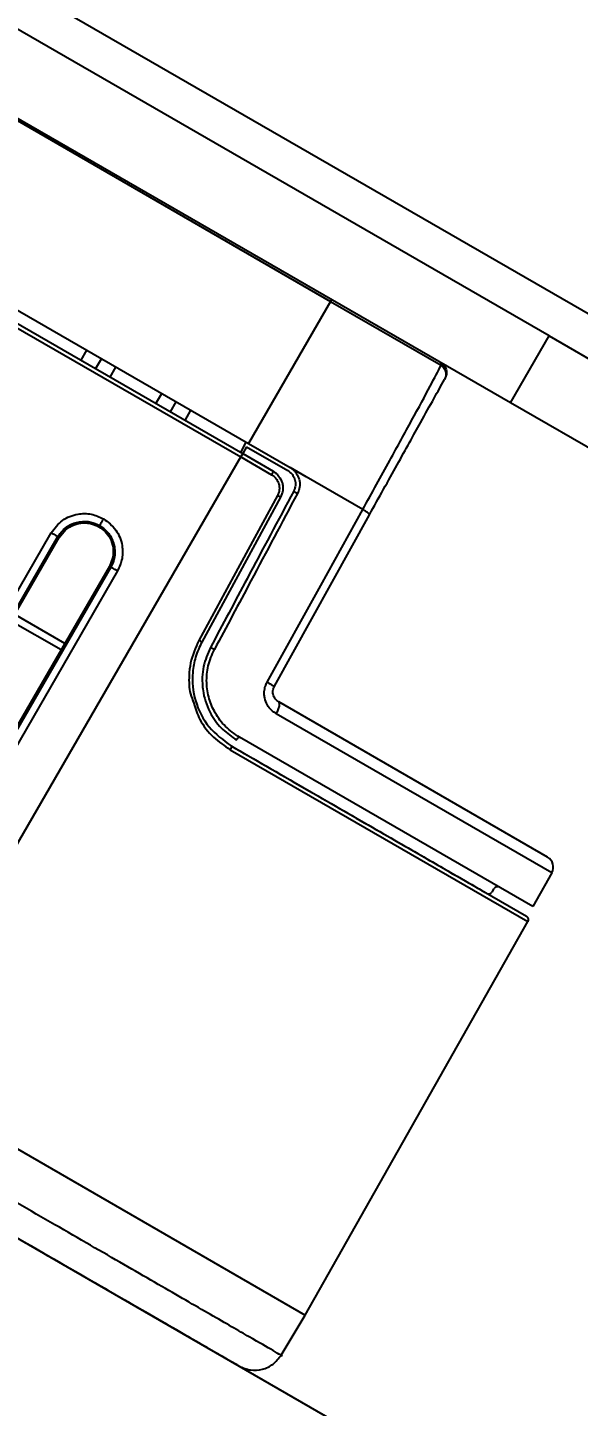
# Model space of a CAD drawing. Header units: millimetres. Extents: x 3916 to 10869, y 6515 to 11511.
# Drawn here: x 7041.97 to 7056.22, y 8802.21 to 8837.9 of the extents above; entities that cross this region are included whole.
import ezdxf

# ---------------------------------------------------------------- set-up
doc = ezdxf.new("R2010")
doc.units = ezdxf.units.MM
doc.header["$LTSCALE"] = 50
doc.header["$PDSIZE"] = -1
doc.linetypes.add('CENTERX2', pattern=[20.32, 12.7, -2.54, 2.54, -2.54])
doc.layers.add('CENTER_LINE', color=1, linetype='CENTERX2')
doc.layers.add('dim', color=4, linetype='Continuous', lineweight=18)
doc.styles.add('SLDTEXTSTYLE0', font='GULIM.TTC')
doc.dimstyles.new('ISO-25', dxfattribs={"dimtxt": 2.5, "dimasz": 2.5, "dimexe": 1.25, "dimexo": 0.625, "dimtad": 1, "dimtxsty": 'SLDTEXTSTYLE0', "dimcen": 2.5, "dimadec": 0, "dimazin": 0, "dimtfac": 1, "dimtmove": 0, "dimatfit": 3, "dimfxl": 0, "dimarcsym": 0})

# ---------------------------------------------------------------- blocks, each defined once
blk = doc.blocks.new('*D25')
at = {"layer": 'Defpoints', "color": 0}
for p in [(7076.309, 10374.327), (7037.279, 8872.803), (6982.133, 8777.288), (6894.787, 8441.677), (7076.309, 7240.741)]:
    blk.add_point(p, dxfattribs=at)
at = {"layer": 'dim', "color": 0, "lineweight": -2, "ltscale": 2}
blk.add_line((6975.883, 8766.463), (6798.441, 8459.124), dxfattribs=at)
blk.add_arc((7076.309, 8940.406), 530.736, 245.39976, 264.60024, dxfattribs=at)
at = {"layer": 'dim', "color": 0}
for points in [[(6859.194, 8465.247), (6851.55, 8450.437), (6810.941, 8480.775)], [(7025.972, 8403.701), (7026.757, 8420.349), (7076.309, 8409.669)]]:
    blk.add_solid(points, dxfattribs=at)
at = {"layer": 'dim', "color": 0, "insert": (6949.006, 8465.304), "char_height": 50, "attachment_point": 5, "rotation": 345, "style": 'SLDTEXTSTYLE0'}
blk.add_mtext('30%%d', dxfattribs=at)
blk = doc.blocks.new('*D27')
at = {"layer": 'Defpoints', "color": 0}
for p in [(6767.678, 9545.787), (7076.309, 9545.787), (7009.706, 8825.045)]:
    blk.add_point(p, dxfattribs=at)
at = {"layer": 'dim', "color": 0, "lineweight": -2, "ltscale": 2}
for p, q in [((7063.809, 9545.787), (6742.678, 9545.787)), ((6767.678, 8875.045), (6767.678, 9495.787)), ((6997.206, 8825.045), (6742.678, 8825.045))]:
    blk.add_line(p, q, dxfattribs=at)
at = {"layer": 'dim', "color": 0}
for points in [[(6776.012, 9495.787), (6759.345, 9495.787), (6767.678, 9545.787)], [(6759.345, 8875.045), (6776.012, 8875.045), (6767.678, 8825.045)]]:
    blk.add_solid(points, dxfattribs=at)
at = {"layer": 'dim', "color": 0, "insert": (6725.428, 9185.416), "char_height": 50, "attachment_point": 5, "rotation": 90, "style": 'SLDTEXTSTYLE0'}
blk.add_mtext('720,74', dxfattribs=at)
blk = doc.blocks.new('_Oblique')
at = {"color": 0, "linetype": 'ByBlock', "lineweight": -2}
blk.add_line((-0.5, -0.5), (0.5, 0.5), dxfattribs=at)
blk = doc.blocks.new('*D29')
at = {"layer": 'Defpoints', "color": 0}
for p in [(7142.913, 8825.045), (7076.309, 8645.617), (7076.309, 8355.632)]:
    blk.add_point(p, dxfattribs=at)
at = {"layer": 'dim', "color": 0, "lineweight": -2, "ltscale": 2}
for p, q in [((7142.913, 8812.545), (7142.913, 8620.617)), ((7076.309, 8368.132), (7076.309, 8670.617)), ((7092.913, 8645.617), (7042.913, 8645.617)), ((7142.913, 8645.617), (7076.309, 8645.617)), ((7142.913, 8645.617), (7450.786, 8645.617))]:
    blk.add_line(p, q, dxfattribs=at)
at = {"layer": 'dim', "color": 0, "lineweight": -2, "xscale": 50, "yscale": 50, "zscale": 50, "rotation": 180}
blk.add_blockref('_Oblique', (7076.309, 8645.617), dxfattribs=at)
at = {"layer": 'dim', "color": 0, "lineweight": -2, "xscale": 50, "yscale": 50, "zscale": 50}
blk.add_blockref('_Oblique', (7142.913, 8645.617), dxfattribs=at)
at = {"layer": 'dim', "color": 0, "insert": (7372.736, 8687.867), "char_height": 50, "attachment_point": 5, "style": 'SLDTEXTSTYLE0'}
blk.add_mtext('66,6', dxfattribs=at)
blk = doc.blocks.new('*D30')
at = {"layer": 'Defpoints', "color": 0}
for p in [(7009.706, 8825.045), (7076.309, 8670.617), (7009.706, 8645.617)]:
    blk.add_point(p, dxfattribs=at)
at = {"layer": 'dim', "color": 0, "lineweight": -2, "ltscale": 2}
for p, q in [((7009.706, 8812.545), (7009.706, 8620.617)), ((7076.309, 8658.117), (7076.309, 8620.617)), ((7009.706, 8645.617), (6743.86, 8645.617)), ((7076.309, 8645.617), (7009.706, 8645.617)), ((7059.706, 8645.617), (7109.706, 8645.617))]:
    blk.add_line(p, q, dxfattribs=at)
at = {"layer": 'dim', "color": 0, "lineweight": -2, "xscale": 50, "yscale": 50, "zscale": 50, "rotation": 180}
blk.add_blockref('_Oblique', (7009.706, 8645.617), dxfattribs=at)
at = {"layer": 'dim', "color": 0, "lineweight": -2, "xscale": 50, "yscale": 50, "zscale": 50}
blk.add_blockref('_Oblique', (7076.309, 8645.617), dxfattribs=at)
at = {"layer": 'dim', "color": 0, "insert": (6821.91, 8687.867), "char_height": 50, "attachment_point": 5, "style": 'SLDTEXTSTYLE0'}
blk.add_mtext('66,6', dxfattribs=at)
blk = doc.blocks.new('*D38')
at = {"layer": 'Defpoints', "color": 0}
for p in [(6978.468, 10706.054), (7076.309, 10374.327), (6982.133, 10314.286), (7037.279, 10218.771), (7076.309, 7240.741)]:
    blk.add_point(p, dxfattribs=at)
at = {"layer": 'dim', "color": 0, "lineweight": -2, "ltscale": 2}
for p, q in [((7076.309, 10386.827), (7076.309, 10739.614)), ((6975.883, 10325.111), (6782.087, 10660.777))]:
    blk.add_line(p, q, dxfattribs=at)
blk.add_arc((7076.309, 10151.168), 563.445, 95.08608, 114.91392, dxfattribs=at)
at = {"layer": 'dim', "color": 0}
for points in [[(7026.728, 10704.07), (7025.989, 10720.72), (7076.309, 10714.614)], [(6835.112, 10669.575), (6842.797, 10654.786), (6794.587, 10639.126)]]:
    blk.add_solid(points, dxfattribs=at)
at = {"layer": 'dim', "color": 0, "insert": (6920.417, 10732.965), "char_height": 50, "attachment_point": 5, "rotation": 15, "style": 'SLDTEXTSTYLE0'}
blk.add_mtext('30%%d', dxfattribs=at)

msp = doc.modelspace()

# ---------------------------------------------------------------- linework, layer by layer
at = {"color": 7, "linetype": 'Continuous', "lineweight": 25}
for p, q in [((7058.559, 8829.287), (6988.559, 8869.701)), ((7055.461, 8829.921), (6990.657, 8867.335)), ((7054.461, 8828.189), (6989.657, 8865.603)), ((6993.759, 8863.178), (7049.812, 8830.816)), ((6991.634, 8859.497), (7047.687, 8827.135)), ((7021.708, 8841.787), (7047.537, 8826.875)), ((7021.655, 8841.703), (7047.488, 8826.789)), ((7049.812, 8830.816), (7047.687, 8827.135)), ((7049.837, 8830.859), (7049.812, 8830.816)), ((7049.812, 8830.816), (7052.672, 8829.165)), ((7054.461, 8828.189), (7055.461, 8829.921)), ((7055.461, 8829.921), (7058.059, 8828.421)), ((7043.355, 8829.29), (7043.505, 8829.549)), ((7043.732, 8829.072), (7043.882, 8829.332)), ((7044.11, 8828.854), (7044.26, 8829.114)), ((7045.292, 8828.171), (7045.442, 8828.431)), ((7045.67, 8827.953), (7045.82, 8828.213)), ((7046.047, 8827.735), (7046.197, 8827.995)), ((7057.059, 8826.689), (7054.461, 8828.189)), ((7047.622, 8827.172), (7047.481, 8826.907)), ((7047.537, 8826.875), (7047.488, 8826.789)), ((7047.639, 8827.051), (7047.537, 8826.875)), ((7047.537, 8826.875), (7048.327, 8826.419)), ((7047.639, 8827.051), (7048.705, 8826.435)), ((7047.687, 8827.135), (7048.763, 8826.514)), ((7038.287, 8810.853), (7047.488, 8826.789)), ((7047.488, 8826.789), (7048.284, 8826.329)), ((7049.181, 8826.272), (7048.763, 8826.514)), ((7050.643, 8825.428), (7049.181, 8826.272)), ((7048.516, 8825.747), (7046.48, 8821.998)), ((7043.817, 8824.981), (7043.836, 8825.015)), ((7048.356, 8820.853), (7050.816, 8825.292)), ((7038.335, 8817.467), (7042.587, 8824.828)), ((7038.507, 8817.366), (7042.759, 8824.726)), ((7040.271, 8820.334), (7042.792, 8824.707)), ((7042.792, 8824.707), (7042.759, 8824.726)), ((7042.792, 8824.707), (7042.955, 8824.902)), ((7044.091, 8823.957), (7041.566, 8819.587)), ((7044.179, 8824.195), (7044.091, 8823.957)), ((7044.125, 8823.937), (7044.091, 8823.957)), ((7044.125, 8823.937), (7039.877, 8816.575)), ((7044.299, 8823.839), (7040.051, 8816.477)), ((7042.84, 8821.792), (7041.543, 8822.541)), ((7042.938, 8821.961), (7041.641, 8822.71)), ((7055.422, 8816.433), (7048.468, 8820.448)), ((7055.534, 8816.026), (7048.406, 8820.141)), ((7047.238, 8819.311), (7054.881, 8814.899)), ((7055.04, 8815.153), (7047.455, 8819.532)), ((7047.212, 8819.21), (7054.917, 8814.762)), ((7055.534, 8816.026), (7055.04, 8815.153)), ((7053.986, 8815.527), (7054.043, 8815.617)), ((7049.156, 8804.578), (7054.917, 8814.762)), ((7038.287, 8810.853), (7049.156, 8804.578)), ((7048.53, 8803.538), (7049.156, 8804.578))]:
    msp.add_line(p, q, dxfattribs=at)
at = {"color": 7, "linetype": 'Continuous', "lineweight": 25, "flags": 128}
for points in [[(7048.438, 8825.791), (7047.298, 8823.69), (7046.403, 8822.04)], [(7048.169, 8820.959), (7049.555, 8823.461), (7050.644, 8825.428)]]:
    msp.add_lwpolyline(points, dxfattribs=at)
at = {"color": 7, "linetype": 'Continuous', "lineweight": 25}
for centre, radius, start, end in [((7055.272, 8816.173), 0.3, 330.5, 60), ((7053.901, 8815.58), 0.1, 240, 328), ((7054.127, 8815.564), 0.1, 60, 148), ((7054.831, 8814.812), 0.1, 330, 60)]:
    msp.add_arc(centre, radius, start, end, dxfattribs=at)
for points, knots in [([(7050.643, 8825.428), (7050.882, 8825.862), (7051.345, 8826.702), (7051.943, 8827.793), (7052.408, 8828.654), (7052.587, 8829.001), (7052.672, 8829.165)], [0, 0, 0, 0, 0.25686, 0.498265, 0.762587, 1, 1, 1, 1]), ([(7052.672, 8829.165), (7052.673, 8829.182), (7052.676, 8829.214), (7052.666, 8829.224), (7052.661, 8829.228)], [0, 0, 0, 0, 0.560315, 1, 1, 1, 1]), ([(7052.672, 8829.165), (7052.701, 8829.137), (7052.758, 8829.082), (7052.794, 8828.977), (7052.794, 8828.878), (7052.77, 8828.823), (7052.758, 8828.796)], [0, 0, 0, 0, 0.279682, 0.559382, 0.779691, 1, 1, 1, 1]), ([(7050.816, 8825.292), (7051.061, 8825.734), (7051.551, 8826.618), (7052.291, 8827.952), (7052.581, 8828.476), (7052.758, 8828.796)], [0, 0, 0, 0, 0.2800865, 0.5604205, 1, 1, 1, 1]), ([(7048.763, 8826.514), (7048.8, 8826.488), (7048.874, 8826.438), (7048.96, 8826.319), (7049.013, 8826.171), (7049.02, 8826), (7048.976, 8825.897), (7048.954, 8825.846)], [0, 0, 0, 0, 0.173961, 0.350212, 0.567508, 0.783832, 1, 1, 1, 1]), ([(7048.284, 8826.329), (7048.313, 8826.309), (7048.372, 8826.269), (7048.442, 8826.175), (7048.481, 8826.07), (7048.489, 8825.965), (7048.476, 8825.873), (7048.451, 8825.818), (7048.438, 8825.791)], [0, 0, 0, 0, 0.172397, 0.344641, 0.559863, 0.706626, 0.853608, 1, 1, 1, 1]), ([(7048.327, 8826.419), (7048.349, 8826.405), (7048.405, 8826.369), (7048.494, 8826.275), (7048.557, 8826.149), (7048.579, 8826.022), (7048.576, 8825.892), (7048.54, 8825.804), (7048.516, 8825.747)], [0, 0, 0, 0, 0.101275, 0.2617609, 0.4996609, 0.6349868, 0.763639, 1, 1, 1, 1]), ([(7048.705, 8826.435), (7048.734, 8826.416), (7048.792, 8826.376), (7048.861, 8826.282), (7048.896, 8826.185), (7048.905, 8826.09), (7048.899, 8826.025), (7048.883, 8825.96), (7048.866, 8825.925), (7048.856, 8825.903)], [0, 0, 0, 0, 0.167514, 0.346214, 0.56345, 0.670681, 0.811632, 0.880903, 1, 1, 1, 1]), ([(7048.856, 8825.903), (7048.454, 8825.148), (7047.737, 8823.8), (7047.019, 8822.453), (7046.704, 8821.86)], [0, 0, 0, 0, 0.560319, 1, 1, 1, 1]), ([(7048.954, 8825.846), (7048.553, 8825.091), (7047.836, 8823.743), (7047.12, 8822.395), (7046.804, 8821.802)], [0, 0, 0, 0, 0.559969, 1, 1, 1, 1]), ([(7048.516, 8825.747), (7048.515, 8825.748), (7048.512, 8825.75), (7048.491, 8825.761), (7048.466, 8825.775), (7048.447, 8825.786), (7048.438, 8825.791)], [0, 0, 0, 0, 0.279661, 0.559343, 0.779671, 1, 1, 1, 1]), ([(7048.856, 8825.903), (7048.87, 8825.895), (7048.898, 8825.88), (7048.932, 8825.861), (7048.951, 8825.849), (7048.953, 8825.847), (7048.954, 8825.846)], [0, 0, 0, 0, 0.2795261, 0.559107, 0.7795523, 1, 1, 1, 1]), ([(7050.816, 8825.292), (7050.815, 8825.298), (7050.813, 8825.308), (7050.775, 8825.341), (7050.721, 8825.38), (7050.669, 8825.412), (7050.644, 8825.428)], [0, 0, 0, 0, 0.285946, 0.499567, 0.749804, 1, 1, 1, 1]), ([(7042.587, 8824.828), (7042.675, 8824.944), (7042.853, 8825.176), (7043.244, 8825.325), (7043.624, 8825.33), (7043.833, 8825.236), (7043.937, 8825.189)], [0, 0, 0, 0, 0.2796327, 0.5592479, 0.7796227, 1, 1, 1, 1]), ([(7042.759, 8824.726), (7042.795, 8824.779), (7042.864, 8824.883), (7043.007, 8824.997), (7043.161, 8825.075), (7043.36, 8825.127), (7043.599, 8825.124), (7043.761, 8825.049), (7043.836, 8825.015)], [0, 0, 0, 0, 0.15501, 0.30151, 0.439496, 0.568963, 0.801355, 1, 1, 1, 1]), ([(7042.955, 8824.902), (7043.025, 8824.951), (7043.162, 8825.046), (7043.401, 8825.091), (7043.626, 8825.072), (7043.755, 8825.011), (7043.817, 8824.981)], [0, 0, 0, 0, 0.277723, 0.536992, 0.777764, 1, 1, 1, 1]), ([(7043.937, 8825.189), (7043.922, 8825.164), (7043.893, 8825.114), (7043.861, 8825.057), (7043.84, 8825.022), (7043.838, 8825.017), (7043.836, 8825.015)], [0, 0, 0, 0, 0.279615, 0.559262, 0.77963, 1, 1, 1, 1]), ([(7043.836, 8825.015), (7043.903, 8824.967), (7044.05, 8824.864), (7044.171, 8824.659), (7044.226, 8824.46), (7044.236, 8824.288), (7044.208, 8824.107), (7044.153, 8823.995), (7044.125, 8823.937)], [0, 0, 0, 0, 0.198645, 0.431036, 0.560504, 0.69849, 0.84499, 1, 1, 1, 1]), ([(7043.937, 8825.189), (7044.053, 8825.101), (7044.286, 8824.923), (7044.435, 8824.532), (7044.44, 8824.152), (7044.346, 8823.943), (7044.299, 8823.839)], [0, 0, 0, 0, 0.279628, 0.559243, 0.779619, 1, 1, 1, 1]), ([(7043.817, 8824.981), (7043.874, 8824.943), (7043.991, 8824.862), (7044.12, 8824.677), (7044.201, 8824.446), (7044.187, 8824.28), (7044.179, 8824.195)], [0, 0, 0, 0, 0.222236, 0.4630079, 0.7222771, 1, 1, 1, 1]), ([(7046.403, 8822.04), (7046.318, 8821.849), (7046.188, 8821.555), (7046.142, 8821.081), (7046.148, 8820.718), (7046.243, 8820.493), (7046.276, 8820.412)], [0, 0, 0, 0, 0.36819, 0.564051, 0.8446, 1, 1, 1, 1]), ([(7046.48, 8821.998), (7046.42, 8821.869), (7046.304, 8821.619), (7046.212, 8821.101), (7046.277, 8820.457), (7046.628, 8819.757), (7047.034, 8819.46), (7047.238, 8819.311)], [0, 0, 0, 0, 0.135922, 0.264866, 0.501257, 0.750544, 1, 1, 1, 1]), ([(7046.48, 8821.998), (7046.479, 8821.998), (7046.476, 8822), (7046.456, 8822.011), (7046.43, 8822.025), (7046.412, 8822.035), (7046.403, 8822.04)], [0, 0, 0, 0, 0.279665, 0.559351, 0.779675, 1, 1, 1, 1]), ([(7046.704, 8821.86), (7046.634, 8821.698), (7046.526, 8821.448), (7046.482, 8821.044), (7046.51, 8820.614), (7046.686, 8820.14), (7046.997, 8819.724), (7047.255, 8819.549), (7047.38, 8819.464)], [0, 0, 0, 0, 0.1884481, 0.2896805, 0.434913, 0.6507697, 0.8311682, 1, 1, 1, 1]), ([(7047.455, 8819.532), (7047.329, 8819.619), (7047.083, 8819.787), (7046.821, 8820.142), (7046.655, 8820.531), (7046.589, 8820.949), (7046.625, 8821.391), (7046.744, 8821.664), (7046.804, 8821.802)], [0, 0, 0, 0, 0.1806616, 0.349944, 0.5044292, 0.6640101, 0.8290816, 1, 1, 1, 1]), ([(7046.704, 8821.86), (7046.719, 8821.853), (7046.747, 8821.837), (7046.781, 8821.818), (7046.801, 8821.806), (7046.803, 8821.803), (7046.804, 8821.802)], [0, 0, 0, 0, 0.279516, 0.559091, 0.779544, 1, 1, 1, 1]), ([(7048.406, 8820.141), (7048.363, 8820.17), (7048.273, 8820.231), (7048.166, 8820.371), (7048.108, 8820.519), (7048.091, 8820.664), (7048.099, 8820.765), (7048.125, 8820.868), (7048.152, 8820.924), (7048.169, 8820.959)], [0, 0, 0, 0, 0.171805, 0.353517, 0.565323, 0.669582, 0.809633, 0.879868, 1, 1, 1, 1]), ([(7048.169, 8820.959), (7048.198, 8820.942), (7048.256, 8820.91), (7048.315, 8820.877), (7048.35, 8820.857), (7048.354, 8820.855), (7048.356, 8820.853)], [0, 0, 0, 0, 0.279742, 0.559494, 0.779747, 1, 1, 1, 1]), ([(7048.468, 8820.448), (7048.436, 8820.472), (7048.379, 8820.514), (7048.334, 8820.601), (7048.318, 8820.676), (7048.318, 8820.738), (7048.33, 8820.799), (7048.347, 8820.835), (7048.356, 8820.853)], [0, 0, 0, 0, 0.2812, 0.503993, 0.636462, 0.762343, 0.883004, 1, 1, 1, 1]), ([(7046.276, 8820.412), (7046.32, 8820.27), (7046.422, 8819.939), (7046.761, 8819.521), (7047.066, 8819.312), (7047.213, 8819.211)], [0, 0, 0, 0, 0.279898, 0.651873, 1, 1, 1, 1]), ([(7047.238, 8819.311), (7047.541, 8819.136), (7048.557, 8818.549), (7050.089, 8817.665), (7051.711, 8816.729), (7052.917, 8816.032), (7053.703, 8815.578), (7053.802, 8815.522), (7053.851, 8815.493)], [0, 0, 0, 0, 0.078451, 0.26278, 0.447106, 0.631432, 0.815766, 1, 1, 1, 1]), ([(7048.53, 8803.538), (7048.53, 8803.538), (7048.6, 8803.497), (7048.358, 8803.637), (7047.778, 8803.972), (7046.758, 8804.561), (7045.402, 8805.344), (7043.747, 8806.3), (7041.859, 8807.389), (7039.811, 8808.572), (7038.39, 8809.392), (7037.68, 8809.802)], [0, 0, 0, 0, 0.000003, 0.125003, 0.250007, 0.375011, 0.500009, 0.625007, 0.750004, 0.875001, 1, 1, 1, 1]), ([(7047.445, 8803.257), (7047.377, 8803.296), (7047.243, 8803.374), (7046.176, 8803.989), (7044.554, 8804.926), (7042.423, 8806.156), (7039.946, 8807.586), (7038.174, 8808.61), (7037.287, 8809.121)], [0, 0, 0, 0, 0.166667, 0.333342, 0.500008, 0.666672, 0.833335, 1, 1, 1, 1]), ([(7047.445, 8803.257), (7047.54, 8803.215), (7047.732, 8803.132), (7048.05, 8803.158), (7048.34, 8803.289), (7048.467, 8803.455), (7048.53, 8803.538)], [0, 0, 0, 0, 0.249994, 0.500002, 0.750008, 1, 1, 1, 1])]:
    msp.add_open_spline(points, degree=3, knots=knots, dxfattribs=at)
for points in [[(7052.661, 8829.228), (7052.693, 8829.205), (7052.755, 8829.158), (7052.807, 8829.05), (7052.818, 8828.931), (7052.788, 8828.859), (7052.773, 8828.823)], [(7048.327, 8826.419), (7048.327, 8826.417), (7048.327, 8826.414), (7048.318, 8826.393), (7048.303, 8826.363), (7048.29, 8826.341), (7048.284, 8826.329)], [(7042.587, 8824.828), (7042.609, 8824.815), (7042.653, 8824.789), (7042.71, 8824.756), (7042.75, 8824.732), (7042.756, 8824.728), (7042.759, 8824.726)], [(7044.299, 8823.839), (7044.277, 8823.852), (7044.232, 8823.878), (7044.175, 8823.91), (7044.135, 8823.933), (7044.128, 8823.936), (7044.125, 8823.937)], [(7048.406, 8820.141), (7048.424, 8820.175), (7048.461, 8820.245), (7048.49, 8820.341), (7048.496, 8820.417), (7048.477, 8820.438), (7048.468, 8820.448)], [(7047.238, 8819.311), (7047.24, 8819.308), (7047.245, 8819.302), (7047.242, 8819.277), (7047.231, 8819.246), (7047.219, 8819.223), (7047.213, 8819.211)], [(7047.38, 8819.464), (7047.387, 8819.475), (7047.4, 8819.496), (7047.423, 8819.52), (7047.443, 8819.534), (7047.451, 8819.533), (7047.455, 8819.532)]]:
    msp.add_open_spline(points, degree=3, dxfattribs=at)
at = {"layer": 'CENTER_LINE'}
msp.add_line((6961.925, 8852.632), (7057.44, 8797.486), dxfattribs=at)

# ---------------------------------------------------------------- dimensions: what is measured, and where the dimension line sits
at = {"layer": 'dim', "ltscale": 2}
dim = msp.add_angular_dim_2l(base=(6978.468, 10706.054), line1=((6982.133, 10314.286), (7037.279, 10218.771)), line2=((7076.309, 7240.741), (7076.309, 10374.327)), dimstyle='ISO-25', override={"dimscale": 20}, dxfattribs=at)
dim.commit()
dim.dimension.update_dxf_attribs({"geometry": '*D38', "text_midpoint": (6930.479, 10695.415), "dimtype": 162})
dim = msp.add_angular_dim_2l(base=(6894.787, 8441.677), line1=((6982.133, 8777.288), (7037.279, 8872.803)), line2=((7076.309, 7240.741), (7076.309, 10374.327)), dimstyle='ISO-25', override={"dimscale": 20}, dxfattribs=at)
dim.commit()
dim.dimension.update_dxf_attribs({"geometry": '*D25', "text_midpoint": (6949.006, 8465.304)})
dim = msp.add_linear_dim(base=(6767.678, 9545.787), p1=(7009.706, 8825.045), p2=(7076.309, 9545.787), angle=90, dimstyle='ISO-25', override={"dimscale": 20}, dxfattribs=at)
dim.commit()
dim.dimension.update_dxf_attribs({"geometry": '*D27', "text_midpoint": (6725.428, 9185.416)})
for base, p1, p2, picture, middle in [((7009.706, 8645.617), (7076.309, 8670.617), (7009.706, 8825.045), '*D30', (6821.91, 8645.617)), ((7076.309, 8645.617), (7142.913, 8825.045), (7076.309, 8355.632), '*D29', (7372.736, 8645.617))]:
    dim = msp.add_linear_dim(base=base, p1=p1, p2=p2, dimstyle='ISO-25', override={"dimscale": 20, "dimblk1": 'Oblique', "dimblk2": 'Oblique', "dimsah": 1}, dxfattribs=at)
    dim.commit()
    dim.dimension.update_dxf_attribs({"geometry": picture, "text_midpoint": middle, "dimtype": 160})

doc.saveas('drawing.dxf')
